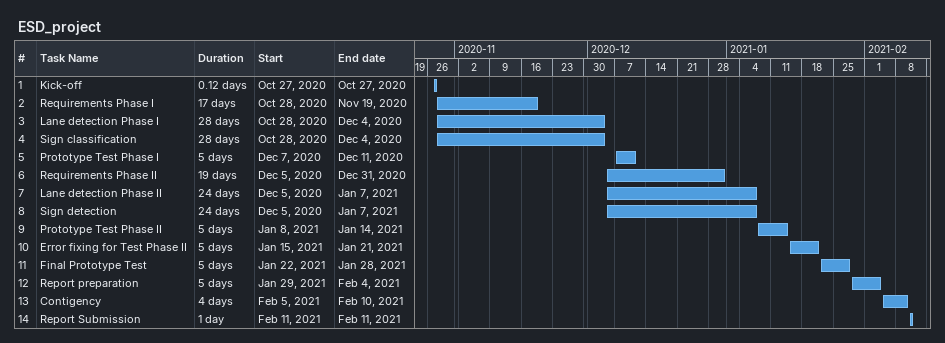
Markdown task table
ESD_project

| ID | Task | Duration | Start | Finish |
|---|---|---|---|---|
| 1 | Kick-off | 0.12d | 2020-10-27 | 2020-10-27 |
| 2 | Requirements Phase I | 17d | 2020-10-28 | 2020-11-19 |
| 3 | Lane detection Phase I | 28d | 2020-10-28 | 2020-12-04 |
| 4 | Sign classification | 28d | 2020-10-28 | 2020-12-04 |
| 5 | Prototype Test Phase I | 5d | 2020-12-07 | 2020-12-11 |
| 6 | Requirements Phase II | 19d | 2020-12-05 | 2020-12-31 |
| 7 | Lane detection Phase II | 24d | 2020-12-05 | 2021-01-07 |
| 8 | Sign detection | 24d | 2020-12-05 | 2021-01-07 |
| 9 | Prototype Test Phase II | 5d | 2021-01-08 | 2021-01-14 |
| 10 | Error fixing for Test Phase II | 5d | 2021-01-15 | 2021-01-21 |
| 11 | Final Prototype Test | 5d | 2021-01-22 | 2021-01-28 |
| 12 | Report preparation | 5d | 2021-01-29 | 2021-02-04 |
| 13 | Contigency | 4d | 2021-02-05 | 2021-02-10 |
| 14 | Report Submission | 1d | 2021-02-11 | 2021-02-11 |
